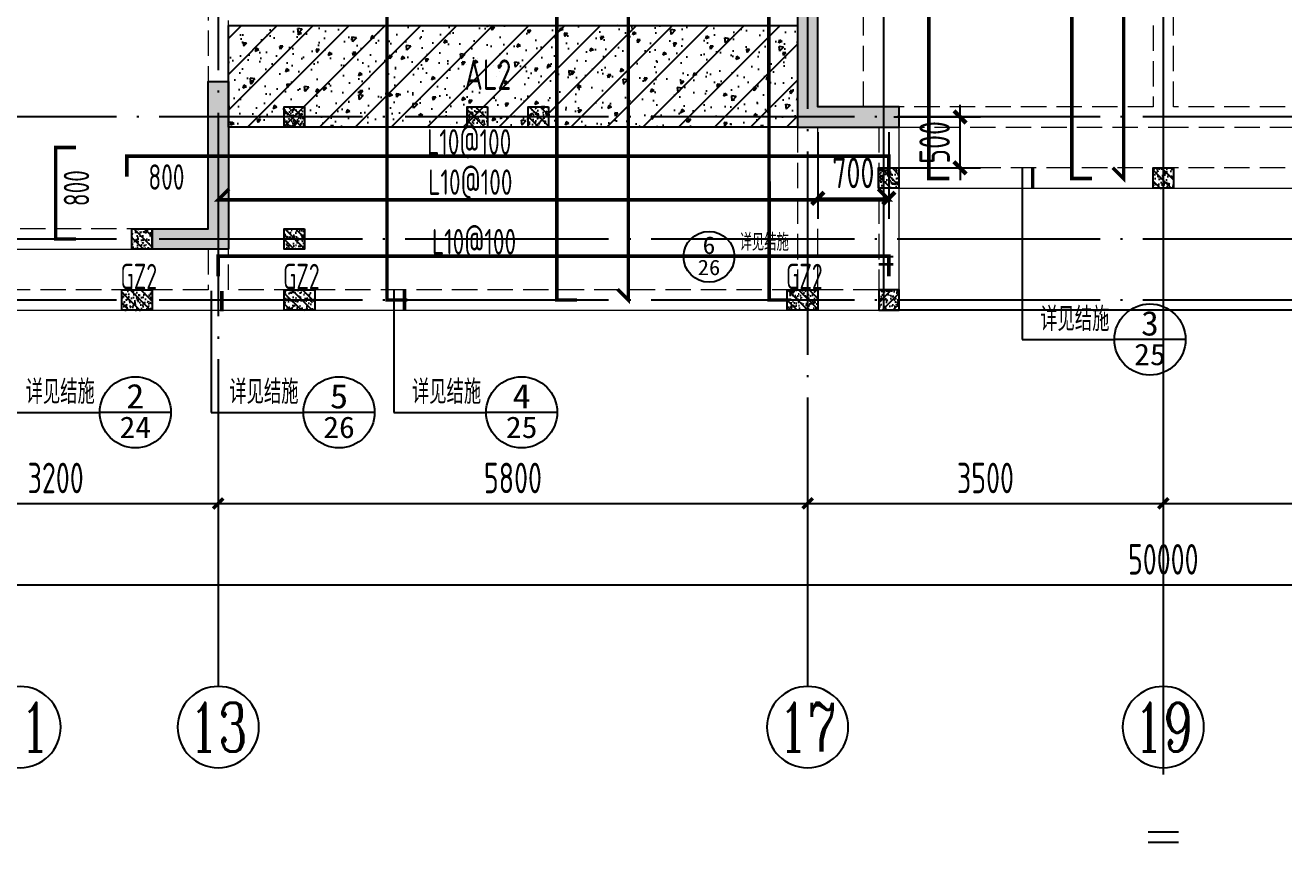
# Model space of a CAD drawing. Extents: x -1712635 to -854203, y -534641 to -21985.
# Drawn here: x -1233873 to -1221486, y -438464 to -430227 of the extents above; entities that cross this region are included whole.
import ezdxf
from ezdxf.enums import TextEntityAlignment as Align

# ---------------------------------------------------------------- set-up
doc = ezdxf.new("R2010")
doc.units = 0
doc.header["$LTSCALE"] = 1000
for name, pattern in [('CENTER', [8, 5, -1, 1, -1]), ('DASH', [0.35, 0.25, -0.1]), ('DASHED', [0.75, 0.5, -0.25]), ('DOTE', [2.4200000000000004, 2, -0.2, 0.02, -0.2])]:
    doc.linetypes.add(name, pattern=pattern)
doc.layers.get('0').update_dxf_attribs({"linetype": 'CONTINUOUS'})
doc.layers.get('Defpoints').update_dxf_attribs({"linetype": 'CONTINUOUS'})
for name, color, linetype in [('A-AXIS', 1, 'CONTINUOUS'), ('A-DOTE', 10, 'DOTE'), ('AXIS_NUM', 7, 'CONTINUOUS'), ('BEAM', 4, 'DASHED'), ('DIM_IDEN', 67, 'CONTINUOUS'), ('PUB_TEXT', 2, 'CONTINUOUS'), ('ROOF', 183, 'CONTINUOUS'), ('S-B板配筋', 6, 'CONTINUOUS'), ('S-B板配筋号', 7, 'CONTINUOUS'), ('S-L主梁线', 4, 'DASH'), ('S-Q墙填充', 252, 'CONTINUOUS'), ('S-Q墙实线', 6, 'CONTINUOUS'), ('S-Q墙标注', 3, 'CONTINUOUS'), ('S-Y一般标注', 3, 'CONTINUOUS'), ('S-构造柱', 212, 'CONTINUOUS'), ('S-构造柱编号', 130, 'CONTINUOUS'), ('TEXT', 2, 'CONTINUOUS'), ('THIN', 7, 'CONTINUOUS'), ('水平筋标注', 7, 'CONTINUOUS')]:
    doc.layers.add(name, color=color, linetype=linetype)
doc.layers.add('配箍校核', color=34, linetype='CONTINUOUS', plot=False)
doc.styles.add('_TCH_AXIS', font='COMPLEX', dxfattribs={"bigfont": 'GBCBIG'})
doc.styles.add('_TCH_LABEL', font='simhei.ttf')
doc.styles.add('TSSD_Axis', font='complex.shx', dxfattribs={"width": 0.7, "bigfont": 'hztxt.shx'})
doc.styles.add('TSSD_DIMENSION', font='Tssdeng.shx', dxfattribs={"width": 0.7, "bigfont": 'tssdchn.shx'})
doc.styles.add('TSSD_REIN', font='tssdeng.shx', dxfattribs={"width": 0.7, "height": 300, "bigfont": 'tssdchn.shx'})
doc.styles.add('结构文字', font='zstxt.shx', dxfattribs={"width": 0.7, "bigfont": 'zshz.shx'})
doc.dimstyles.new('STRUCK', dxfattribs={"dimtxt": 400, "dimasz": 121, "dimexe": 200, "dimexo": 150, "dimgap": 115, "dimtad": 1, "dimdec": 0, "dimdsep": 46, "dimtxsty": '结构文字', "dimblk": 'ARCHTICK', "dimcen": 400, "dimclrd": 3, "dimclre": 3, "dimclrt": 7, "dimadec": 0, "dimazin": 0, "dimtfac": 1, "dimtdec": 0, "dimtix": 1, "dimtmove": 2, "dimatfit": 3, "dimldrblk": '_DIMX', "dimfxl": 0, "dimtolj": 1, "dimtzin": 0, "dimarcsym": 0})
doc.dimstyles.new('TSSD_100_100', dxfattribs={"dimtxt": 300, "dimasz": 100, "dimexe": 100, "dimexo": 250, "dimgap": 100, "dimtad": 1, "dimdec": 0, "dimzin": 0, "dimdsep": 46, "dimtxsty": 'TSSD_DIMENSION', "dimblk": 'ARCHTICK', "dimcen": 0, "dimdle": 100, "dimclrt": 7, "dimadec": 0, "dimazin": 0, "dimtfac": 1, "dimtdec": 0, "dimtix": 1, "dimtmove": 2, "dimatfit": 3, "dimldrblk": 'ARCHTICK', "dimfxl": 0, "dimtolj": 1, "dimtzin": 0, "dimarcsym": 0})

# ---------------------------------------------------------------- blocks, each defined once
blk = doc.blocks.new('_ArchTick')
at = {"color": 0, "const_width": 0.35}
blk.add_lwpolyline([(-0.5, -0.5), (0.5, 0.5)], dxfattribs=at)
blk = doc.blocks.new('*D155')
at = {"layer": 'Defpoints', "color": 0}
for p in [(17100.00001477753, 3600.023631853284), (20300.00000831822, 3600.023631853284), (20300.00000831822, 2600.023631853284)]:
    blk.add_point(p, dxfattribs=at)
at = {"layer": 'S-Y一般标注', "color": 0, "lineweight": -2}
for p, q in [((17100.00001477753, 3350.023631853284), (17100.00001477753, 2500.023631853284)), ((20300.00000831822, 3350.023631853284), (20300.00000831822, 2500.023631853284)), ((17000.00001477753, 2600.023631853284), (20400.00000831822, 2600.023631853284))]:
    blk.add_line(p, q, dxfattribs=at)
at = {"layer": 'S-Y一般标注', "color": 0, "lineweight": -2, "xscale": 100, "yscale": 100, "zscale": 100, "rotation": 180}
blk.add_blockref('_ArchTick', (17100.00001477753, 2600.023631853284), dxfattribs=at)
at = {"layer": 'S-Y一般标注', "color": 0, "lineweight": -2, "xscale": 100, "yscale": 100, "zscale": 100}
blk.add_blockref('_ArchTick', (20300.00000831822, 2600.023631853284), dxfattribs=at)
at = {"layer": 'S-Y一般标注', "color": 7, "insert": (18700.00001154788, 2850.023631853284), "char_height": 300, "attachment_point": 5, "style": 'TSSD_DIMENSION'}
blk.add_mtext('\\A1;3200', dxfattribs=at)
blk = doc.blocks.new('ts_axno')
at = {"color": 0, "linetype": 'ByBlock', "lineweight": -2}
blk.add_circle((0, 0), 0.5, dxfattribs=at)
at = {"color": 0, "linetype": 'ByBlock', "lineweight": -2, "style": 'TSSD_Axis', "width": 0.7}
blk.add_attdef('A', text='', height=0.6, dxfattribs=at).set_placement((0, 0), align=Align.MIDDLE_CENTER)
blk = doc.blocks.new('*D156')
at = {"layer": 'Defpoints', "color": 0}
for p in [(20300.00000831811, 3600.023631853284), (26100.00001717388, 3600.023631853284), (26100.00001717388, 2600.023631853284)]:
    blk.add_point(p, dxfattribs=at)
at = {"layer": 'S-Y一般标注', "color": 0, "lineweight": -2}
for p, q in [((20300.00000831811, 3350.023631853284), (20300.00000831811, 2500.023631853284)), ((26100.00001717388, 3350.023631853284), (26100.00001717388, 2500.023631853284)), ((20200.00000831811, 2600.023631853284), (26200.00001717388, 2600.023631853284))]:
    blk.add_line(p, q, dxfattribs=at)
at = {"layer": 'S-Y一般标注', "color": 0, "lineweight": -2, "xscale": 100, "yscale": 100, "zscale": 100, "rotation": 180}
blk.add_blockref('_ArchTick', (20300.00000831811, 2600.023631853284), dxfattribs=at)
at = {"layer": 'S-Y一般标注', "color": 0, "lineweight": -2, "xscale": 100, "yscale": 100, "zscale": 100}
blk.add_blockref('_ArchTick', (26100.00001717388, 2600.023631853284), dxfattribs=at)
at = {"layer": 'S-Y一般标注', "color": 7, "insert": (23200.00001274599, 2850.023631853284), "char_height": 300, "attachment_point": 5, "style": 'TSSD_DIMENSION'}
blk.add_mtext('\\A1;5800', dxfattribs=at)
blk = doc.blocks.new('*D157')
at = {"layer": 'Defpoints', "color": 0}
for p in [(26100.00001717382, 3600.047255706566), (29600.00000762305, 3600.047255706566), (29600.00000762305, 2600.047255706566)]:
    blk.add_point(p, dxfattribs=at)
at = {"layer": 'S-Y一般标注', "color": 0, "lineweight": -2}
for p, q in [((26100.00001717382, 3350.047255706566), (26100.00001717382, 2500.047255706566)), ((29600.00000762305, 3350.047255706566), (29600.00000762305, 2500.047255706566)), ((26000.00001717382, 2600.047255706566), (29700.00000762305, 2600.047255706566))]:
    blk.add_line(p, q, dxfattribs=at)
at = {"layer": 'S-Y一般标注', "color": 0, "lineweight": -2, "xscale": 100, "yscale": 100, "zscale": 100, "rotation": 180}
blk.add_blockref('_ArchTick', (26100.00001717382, 2600.047255706566), dxfattribs=at)
at = {"layer": 'S-Y一般标注', "color": 0, "lineweight": -2, "xscale": 100, "yscale": 100, "zscale": 100}
blk.add_blockref('_ArchTick', (29600.00000762305, 2600.047255706566), dxfattribs=at)
at = {"layer": 'S-Y一般标注', "color": 7, "insert": (27850.00001239844, 2850.047255706566), "char_height": 300, "attachment_point": 5, "style": 'TSSD_DIMENSION'}
blk.add_mtext('\\A1;3500', dxfattribs=at)
blk = doc.blocks.new('*D162')
at = {"layer": 'Defpoints', "color": 0}
for p in [(4600.000008000119, 3600.047255706624), (54600.00000724586, 3600.047255706624), (54600.00000724586, 1800.047255706624)]:
    blk.add_point(p, dxfattribs=at)
at = {"layer": 'S-Y一般标注', "color": 0, "lineweight": -2}
for p, q in [((4600.000008000119, 3350.047255706624), (4600.000008000119, 1700.047255706624)), ((54600.00000724586, 3350.047255706624), (54600.00000724586, 1700.047255706624)), ((4500.000008000119, 1800.047255706624), (54700.00000724586, 1800.047255706624))]:
    blk.add_line(p, q, dxfattribs=at)
at = {"layer": 'S-Y一般标注', "color": 0, "lineweight": -2, "xscale": 100, "yscale": 100, "zscale": 100, "rotation": 180}
blk.add_blockref('_ArchTick', (4600.000008000119, 1800.047255706624), dxfattribs=at)
at = {"layer": 'S-Y一般标注', "color": 0, "lineweight": -2, "xscale": 100, "yscale": 100, "zscale": 100}
blk.add_blockref('_ArchTick', (54600.00000724586, 1800.047255706624), dxfattribs=at)
at = {"layer": 'S-Y一般标注', "color": 7, "insert": (29600.00000762299, 2050.047255706624), "char_height": 300, "attachment_point": 5, "style": 'TSSD_DIMENSION'}
blk.add_mtext('\\A1;50000', dxfattribs=at)
blk = doc.blocks.new('*D165')
at = {"layer": 'Defpoints', "color": 0}
for p in [(29600.00000762305, 3600.047255706624), (33099.99999807205, 3600.047255706624), (33099.99999807205, 2600.047255706624)]:
    blk.add_point(p, dxfattribs=at)
at = {"layer": 'S-Y一般标注', "color": 0, "lineweight": -2}
for p, q in [((29600.00000762305, 3350.047255706624), (29600.00000762305, 2500.047255706624)), ((33099.99999807205, 3350.047255706624), (33099.99999807205, 2500.047255706624)), ((29500.00000762305, 2600.047255706624), (33199.99999807205, 2600.047255706624))]:
    blk.add_line(p, q, dxfattribs=at)
at = {"layer": 'S-Y一般标注', "color": 0, "lineweight": -2, "xscale": 100, "yscale": 100, "zscale": 100, "rotation": 180}
blk.add_blockref('_ArchTick', (29600.00000762305, 2600.047255706624), dxfattribs=at)
at = {"layer": 'S-Y一般标注', "color": 0, "lineweight": -2, "xscale": 100, "yscale": 100, "zscale": 100}
blk.add_blockref('_ArchTick', (33099.99999807205, 2600.047255706624), dxfattribs=at)
at = {"layer": 'S-Y一般标注', "color": 7, "insert": (31350.00000284755, 2850.047255706624), "char_height": 300, "attachment_point": 5, "style": 'TSSD_DIMENSION'}
blk.add_mtext('\\A1;3500', dxfattribs=at)
blk = doc.blocks.new('20210807.15312078')
at = {"layer": 'S-Q墙填充'}
h = blk.add_hatch(color=252, dxfattribs=at)
h.dxf.hatch_style = 1
h.paths.add_polyline_path([(82415.6305625411, 58639.56326657833), (83315.62941790375, 58639.56326657833), (83415.62943564172, 58639.56326657833), (83415.62943564172, 58839.56326657833), (83315.62941790375, 58839.56326657833), (82615.6305625411, 58839.56326657833), (82615.6305625411, 60289.56320904681), (82415.6305625411, 60289.56320904681)])
h = blk.add_hatch(color=252, dxfattribs=at)
h.dxf.hatch_style = 1
h.paths.add_polyline_path([(76815.60602115505, 57439.55582079277), (76065.61799484552, 57439.55582079277), (76065.61799484552, 57639.55582079277), (76615.60602115505, 57639.55582079277), (76615.60602115505, 58739.56326657833), (76615.60602115505, 59089.55576326206), (76815.60602115505, 59089.55576326206), (76815.60602115505, 58739.56326657833)])
at = {"layer": 'S-L主梁线', "linetype": 'DASH', "lineweight": 18}
for p, q in [((85915.62979488671, 63139.56509354766), (85915.62979488671, 58839.56327996231)), ((86115.62979488671, 58839.56327996231), (86115.62979488671, 63139.56509354766)), ((76615.63039880645, 60639.56335872287), (76615.62962410835, 59089.56979606816)), ((76815.62962311678, 59089.54173045614), (76815.63039880645, 60639.56328613753)), ((85915.62979488671, 58839.56327996231), (83415.62943564172, 58839.56326630522)), ((88615.65375817058, 58839.56326630522), (86115.62979488671, 58839.56327996231)), ((82415.63049986758, 58639.56326657833), (82415.62949719481, 57039.72739750842)), ((82615.62949718206, 57039.70701722617), (82615.63049986764, 58639.56326657833)), ((83215.62941790375, 58639.56326657833), (83215.62941790375, 57039.58472316212)), ((83415.62943564172, 58639.5632668515), (86015.629795433, 58639.56328105487)), ((86015.62979434044, 58639.56328105487), (88615.65375817058, 58639.5632668515)), ((88615.64851682661, 58239.56326685149), (83415.62943564172, 58239.5632668515)), ((76065.61799484552, 57639.55582079277), (73615.653763901, 57639.55583084727)), ((76615.62959261352, 57439.55582079277), (76615.6294667161, 57039.72739750842)), ((76815.62946671605, 57039.72739750842), (76815.62959261352, 57439.55582079277)), ((76615.6294667161, 57039.72739750842), (70415.65373553225, 57039.72739750842)), ((82415.62949719481, 57039.72739750842), (76815.62946671605, 57039.72739750842)), ((83215.62941790375, 57039.58472316212), (82615.62949718206, 57039.70701722617))]:
    blk.add_line(p, q, dxfattribs=at)
at = {"layer": 'S-L主梁线', "linetype": 'ByBlock', "lineweight": 18}
for p, q in [((83415.62941790375, 56839.54395431429), (83415.62941790375, 58639.56326657833)), ((83415.62941790375, 58039.56326685152), (88615.64589615463, 58039.56326685149)), ((73515.65376344402, 57439.5558317613), (76065.61799484552, 57439.55582124979)), ((64515.65376838998, 56839.72739750842), (82515.62943452134, 56839.72739750842)), ((82515.60905217504, 56839.72739958562), (83415.62941790375, 56839.54395431429))]:
    blk.add_line(p, q, dxfattribs=at)
at = {"layer": 'S-L主梁线', "linetype": 'DASH', "lineweight": 18}
for points in [[(83065.62451532134, 58839.56198711222), (83065.91601746783, 63139.56509354766)], [(83265.62451586765, 58839.56326657833), (83265.62648940078, 63139.56380252869)]]:
    blk.add_lwpolyline(points, dxfattribs=at)
at = {"layer": 'S-Q墙实线'}
for points in [[(82415.6305625411, 58639.56326657833), (83315.62941790375, 58639.56326657833), (83415.62943564172, 58639.56326657833), (83415.62943564172, 58839.56326657833), (83315.62941790375, 58839.56326657833), (82615.6305625411, 58839.56326657833), (82615.6305625411, 60289.56320904681), (82415.6305625411, 60289.56320904681)], [(76815.60602115505, 57439.55582079277), (76065.61799484552, 57439.55582079277), (76065.61799484552, 57639.55582079277), (76615.60602115505, 57639.55582079277), (76615.60602115505, 58739.56326657833), (76615.60602115505, 59089.55576326206), (76815.60602115505, 59089.55576326206), (76815.60602115505, 58739.56326657833)]]:
    blk.add_lwpolyline(points, close=True, dxfattribs=at)
blk = doc.blocks.new('20210730.02141516')
at = {"layer": 'S-构造柱'}
h = blk.add_hatch(dxfattribs=at)
h.set_pattern_fill('ARMORED', color=256, scale=15, angle=-90.00000000000001, style=0)
h.set_pattern_definition([(320, (-154189.4087994955, 3278673.453847362), (-9.412820247389286, -107.589027390113), [11.25, -123.75]), (265, (-154189.4087994955, 3278673.453847362), (112.8288200550018, 20.81270004194998), [9, -99]), (10.45139999999996, (-154190.1932004951, 3278664.488095364), (103.415931309143, -86.77640725710324), [9.561028499999967, -105.1713167999997]), (316.1842, (-154159.4087994955, 3278673.453847362), (-24.82785214935274, -160.0861572938467), [16.875, -185.625]), (6.635599999999986, (-154161.477795545, 3278660.113335611), (146.1176806350662, -140.1994058323055), [14.34154319999972, -157.7569499999956]), (261.1841999999999, (-154159.4087994955, 3278673.453847362), (146.1177901387987, -140.1992917700441), [13.49999999999973, -148.4999999999956]), (290.9999999999999, (-154166.9087994955, 3278658.453847362), (-60.39283359980084, -89.53605781776923), [11.25, -123.75]), (236, (-154166.9087994955, 3278658.453847362), (108.772506757028, -36.49729978823728), [8.999999999999998, -98.99999999999999]), (341.4514, (-154171.941540394, 3278650.992512414), (48.37957450649284, -126.0333942872235), [9.5610285, -105.1713168]), (307.5, (-154189.4087994955, 3278673.453847362), (49.93407807469672, -1.823978297593609), [0, -97.79999999999875, 0, -100.4999999999987, 0, -99.37499999999875]), (277.5, (-154189.4087994955, 3278673.453847362), (59.16175678235403, -39.46043061632231), [0, -57.29999999999999, 0, -95.54999999999998, 0, -37.87499999999999]), (237.5, (-154189.4087994955, 3278706.903847361), (-3.383230760156985, -80.07336542586137), [0, -37.5, 0, -117, 0, -155.25]), (227.5, (-154189.4087994955, 3278721.903847361), (15.01574734984763, -87.47792540135794), [0, -48.75, 0, -77.69999999999999, 0, -110.25]), (315, (-154189.4087994955, 3278673.453847362), (53.03300858899107, 53.03300858899105), [])])
h.paths.add_polyline_path([(199.9996630134992, 200), (199.9996630134992, 0), (0, 4.656612873077393e-09), (0, 200.0000000046566)])
blk.add_lwpolyline([(199.9996630134992, 200), (199.9996630134992, 0), (0, 4.656612873077393e-09), (0, 200.0000000046566)], close=True, dxfattribs=at)
blk = doc.blocks.new('20210809.18224761')
at = {"layer": 'S-构造柱'}
h = blk.add_hatch(dxfattribs=at)
h.set_pattern_fill('ARMORED', color=256, scale=15, angle=-90.00000000000001, style=0)
h.set_pattern_definition([(320, (-154189.4087994955, 3278673.453847362), (-9.412820247389286, -107.589027390113), [11.25, -123.75]), (265, (-154189.4087994955, 3278673.453847362), (112.8288200550018, 20.81270004194998), [9, -99]), (10.45139999999996, (-154190.1932004951, 3278664.488095364), (103.415931309143, -86.77640725710324), [9.561028499999967, -105.1713167999997]), (316.1842, (-154159.4087994955, 3278673.453847362), (-24.82785214935274, -160.0861572938467), [16.875, -185.625]), (6.635599999999986, (-154161.477795545, 3278660.113335611), (146.1176806350662, -140.1994058323055), [14.34154319999972, -157.7569499999955]), (261.1841999999999, (-154159.4087994955, 3278673.453847362), (146.1177901387987, -140.1992917700441), [13.49999999999972, -148.4999999999956]), (290.9999999999999, (-154166.9087994955, 3278658.453847362), (-60.39283359980084, -89.53605781776923), [11.25, -123.75]), (236, (-154166.9087994955, 3278658.453847362), (108.772506757028, -36.49729978823728), [8.999999999999998, -98.99999999999999]), (341.4514, (-154171.941540394, 3278650.992512414), (48.37957450649284, -126.0333942872235), [9.5610285, -105.1713168]), (307.5, (-154189.4087994955, 3278673.453847362), (49.93407807469672, -1.823978297593609), [0, -97.79999999999875, 0, -100.4999999999987, 0, -99.37499999999875]), (277.5, (-154189.4087994955, 3278673.453847362), (59.16175678235403, -39.46043061632231), [0, -57.29999999999999, 0, -95.54999999999998, 0, -37.87499999999999]), (237.5, (-154189.4087994955, 3278706.903847361), (-3.383230760156985, -80.07336542586137), [0, -37.5, 0, -117, 0, -155.25]), (227.5, (-154189.4087994955, 3278721.903847361), (15.01574734984763, -87.47792540135794), [0, -48.75, 0, -77.69999999999999, 0, -110.25]), (315, (-154189.4087994955, 3278673.453847362), (53.03300858899107, 53.03300858899105), [])])
h.paths.add_polyline_path([(299.9996630134992, 200), (299.9996630134992, 0), (0, 4.656612873077393e-09), (0, 200.0000000046566)])
blk.add_lwpolyline([(299.9996630134992, 200), (299.9996630134992, 0), (0, 4.656612873077393e-09), (0, 200.0000000046566)], close=True, dxfattribs=at)
blk = doc.blocks.new('20210809.18235135')
at = {"layer": '配箍校核'}
blk.add_blockref('20210809.18224761', (11.94207883096533, 0), dxfattribs=at)
at = {"layer": 'S-构造柱编号', "color": 2, "linetype": 'ByBlock', "style": 'TSSD_REIN', "width": 0.65}
blk.add_text('GZ2', height=250, dxfattribs=at).set_placement((0, 206.3657982495497, 5.282134110142623e-09))
blk = doc.blocks.new('*D411')
at = {"layer": 'Defpoints', "color": 0}
for p in [(-193158.6492656765, 202188.6346336141), (-192458.6281804733, 202188.6346336142), (-193158.6492656765, 201388.6346336142)]:
    blk.add_point(p, dxfattribs=at)
at = {"layer": 'S-Q墙标注', "color": 3, "lineweight": -2}
for p, q in [((-193158.6492656765, 202038.6346336141), (-193158.6492656765, 201188.6346336142)), ((-192458.6281804733, 202038.6346336142), (-192458.6281804733, 201188.6346336142)), ((-192458.6281804733, 201388.6346336142), (-193158.6492656765, 201388.6346336142))]:
    blk.add_line(p, q, dxfattribs=at)
at = {"layer": 'S-Q墙标注', "color": 3, "lineweight": -2, "xscale": 121, "yscale": 121, "zscale": 121, "rotation": 180}
blk.add_blockref('_ArchTick', (-193158.6492656765, 201388.6346336142), dxfattribs=at)
at = {"layer": 'S-Q墙标注', "color": 3, "lineweight": -2, "xscale": 121, "yscale": 121, "zscale": 121}
blk.add_blockref('_ArchTick', (-192458.6281804733, 201388.6346336142), dxfattribs=at)
at = {"layer": 'S-Q墙标注', "color": 7, "insert": (-192808.6387230749, 201638.6346336142), "char_height": 300, "attachment_point": 5, "style": 'TSSD_REIN'}
blk.add_mtext('\\A1;700', dxfattribs=at)
blk = doc.blocks.new('_DIMX')
blk.add_line((-150, 0), (150, 0))
at = {"const_width": 50}
blk.add_lwpolyline([(-70, -70), (70, 70)], dxfattribs=at)
blk = doc.blocks.new('*D414')
at = {"layer": 'Defpoints', "color": 0}
for p in [(-192558.6399752183, 202188.7929446579), (-191758.650216354, 202188.7929446579), (-192558.650216354, 201688.7925457329)]:
    blk.add_point(p, dxfattribs=at)
at = {"layer": 'S-Q墙标注', "color": 3, "lineweight": -2}
for p, q in [((-191758.650216354, 202188.7929446579), (-191758.650216354, 202309.7929446579)), ((-192408.6399752183, 202188.7929446579), (-191558.650216354, 202188.7929446579)), ((-191758.650216354, 201688.7925457329), (-191758.650216354, 202188.7929446579)), ((-192408.650216354, 201688.7925457329), (-191558.650216354, 201688.7925457329)), ((-191758.650216354, 201688.7925457329), (-191758.650216354, 201567.7925457329))]:
    blk.add_line(p, q, dxfattribs=at)
at = {"layer": 'S-Q墙标注', "color": 3, "lineweight": -2, "xscale": 121, "yscale": 121, "zscale": 121}
for p, rotation in [((-191758.650216354, 202188.7929446579), 270), ((-191758.650216354, 201688.7925457329), 90)]:
    blk.add_blockref('_ArchTick', p, dxfattribs=dict(at, rotation=rotation))
at = {"layer": 'S-Q墙标注', "color": 7, "insert": (-192008.6502163541, 201938.7927451954), "char_height": 300, "attachment_point": 5, "rotation": 90, "style": 'TSSD_REIN'}
blk.add_mtext('\\A1;500', dxfattribs=at)
blk = doc.blocks.new('20210811.10024340')
at = {"layer": 'DIM_IDEN'}
for p, q in [((25925.96644794735, 3804.627072919917), (25925.96644905283, 2116.204595517367)), ((23095.55608926788, 2929.94730507693), (22595.55608926788, 2929.94730507693)), ((24211.929144756, 2929.94730507693), (23095.55608926788, 2929.94730507693)), ((24658.71491232567, 2929.947305897076), (24211.929144756, 2929.94730507693)), ((19742.86101152709, 2604.63441437966), (19742.8610131831, 1400.007536805817)), ((17945.68695081747, 2594.625766113808), (17945.68695238419, 1400.006940220774)), ((25925.96644905283, 2116.204595517367), (26834.98276729517, 2116.204595517367)), ((27534.98276729517, 2116.204595517367), (26834.98276729517, 2116.204595517367)), ((15940.84687348509, 1400.000000010012), (16849.86319172744, 1400.000000010012)), ((17549.86319172744, 1400.000000010012), (16849.86319172744, 1400.000000010012)), ((17945.68695238419, 1400.006940220774), (18854.70327062654, 1400.006940220774)), ((19554.70327062654, 1400.006940220774), (18854.70327062654, 1400.006940220774)), ((19742.8610131831, 1400.007536805817), (20651.87733142545, 1400.007536805817)), ((21351.87733142545, 1400.007536805817), (20651.87733142545, 1400.007536805817))]:
    blk.add_line(p, q, dxfattribs=at)
for points, const_width in [([(26030.96644794735, 3804.62707298866), (26030.96644807827, 3604.664489693358)], 35), ([(24658.71491246334, 2854.947305897076), (24515.88449582389, 2854.947305634909)], 25), ([(18050.68695081747, 2594.625766187091), (18050.68695095705, 2394.663182891789)], 35), ([(19847.86101152709, 2604.634414456785), (19847.86101167397, 2404.671831161482)], 35)]:
    blk.add_lwpolyline(points, dxfattribs=dict(at, const_width=const_width))
for centre, radius in [((22845.55608926788, 2929.94730507693), 250), ((27184.98276729517, 2116.204595517367), 350), ((17199.86319172744, 1400.000000010012), 350), ((19204.70327062654, 1400.006940220774), 350), ((21001.87733142545, 1400.007536805817), 350)]:
    blk.add_circle(centre, radius, dxfattribs=at)
at = {"layer": 'PUB_TEXT', "style": '_TCH_LABEL'}
for s, height, width, p, p2 in [('6', 172.6300107763753, 1.011363636363664, (22782.78153989465, 2957.691462633258), (22908.33063864111, 2957.691462633258)), ('26', 151.4027640285286, 1.017142857142832, (22734.81578186416, 2749.45156983909), (22956.2963966716, 2749.45156983909)), ('3', 241.8162642142218, 1.005649717514153, (27097.54637797477, 2155.039074084605), (27272.41915661557, 2155.039074084605)), ('25', 211.5903091263542, 1.02298850574714, (27029.33012609877, 1863.856786415097), (27340.63540849157, 1863.856786415097)), ('2', 241.4072383518289, 1.02298850574713, (17111.06972474745, 1438.856878836406), (17288.65665870742, 1438.856878836406)), ('5', 241.2666258450344, 1.028901734104048, (19115.44856511161, 1438.871540918364), (19293.95797614146, 1438.871540918364)), ('4', 241.1238055665921, 1.034883720930215, (20912.15684563323, 1438.879991762049), (21091.59781721767, 1438.879991762049)), ('24', 212.3330158820633, 1.011363636363644, (17045.43918017684, 1146.963746942056), (17354.28720327803, 1146.963746942056)), ('26', 211.96386963994, 1.017142857142856, (19049.66684026132, 1147.312910887762), (19359.73970099175, 1147.312910887762)), ('25', 211.5903091263542, 1.022988505747116, (20846.22469022905, 1147.659727703547), (21157.52997262184, 1147.659727703547))]:
    blk.add_text(s, height=height, dxfattribs=dict(at, width=width)).set_placement(p, p2, align=Align.FIT)
at = {"layer": 'PUB_TEXT', "style": '_TCH_AXIS'}
for height, p in [(168.7943262411347, (23145.60608926788, 2989.305815715226)), (236.3120567375886, (26105.49787367815, 2199.30651041097)), (236.3120567375886, (16120.37829811042, 1483.101914903615)), (236.3120567375886, (18125.21837700951, 1483.108855114377)), (236.3120567375886, (19922.39243780843, 1483.10945169942))]:
    blk.add_text('详见结施', height=height, dxfattribs=at).set_placement(p)
blk = doc.blocks.new('20210726.16395156')
at = {"layer": 'A-AXIS'}
for p, q in [((20300.00000831811, 3600.023631853284), (20300.00000831811, 800.0236318532843)), ((26100.00001717382, 3600.047255706566), (26100.00001717382, 800.0472557065659)), ((29600.00000762305, 3600.047255706741), (29600.00000762305, 800.0472557067405))]:
    blk.add_line(p, q, dxfattribs=at)
at = {"layer": 'A-DOTE'}
for p, q in [((29600.00000762293, 18249.92988687142), (29600.00000762293, 3600.047255706566)), ((20299.78309788462, 13700.04725528695), (20300.00000781077, 3600.047255706566)), ((26100.00001717382, 10900.04724739329), (26100.00001717382, 3600.047255706566)), ((55600.00000724575, 6400.047247147886), (3600.000008000119, 6400.047247147886)), ((55600.00000724569, 5200.047255706508), (3600.000008000119, 5200.047255706508)), ((55600.00000724569, 4600.047255706508), (3600.000008000119, 4600.047255706624))]:
    blk.add_line(p, q, dxfattribs=at)
at = {"layer": 'A-AXIS'}
ref = blk.add_blockref('ts_axno', (18350.00000321825, 400.0564837741476), dxfattribs=dict(at, xscale=-800, yscale=800, zscale=800, rotation=180))
ref.add_attrib('5', '11', dxfattribs={"layer": 'AXIS_NUM', "height": 480, "style": 'TSSD_Axis', "width": 0.7}).set_placement((18350.00000321825, 400.0564837741476), align=Align.MIDDLE_CENTER)
ref = blk.add_blockref('ts_axno', (20300.00000831811, 400.0236318532843), dxfattribs=dict(at, xscale=-800, yscale=800, zscale=800, rotation=180))
ref.add_attrib('8', '13', dxfattribs={"layer": 'AXIS_NUM', "height": 480, "style": 'TSSD_Axis', "width": 0.7}).set_placement((20300.00000831811, 400.0236318532843), align=Align.MIDDLE_CENTER)
ref = blk.add_blockref('ts_axno', (26100.00001717382, 400.0472557065659), dxfattribs=dict(at, xscale=-800, yscale=800, zscale=800, rotation=180))
ref.add_attrib('10', '17', dxfattribs={"layer": 'AXIS_NUM', "height": 480, "style": 'TSSD_Axis', "width": 0.7}).set_placement((26100.00001717382, 400.0472557065659), align=Align.MIDDLE_CENTER)
ref = blk.add_blockref('ts_axno', (29600.00000762305, 400.0472557067405), dxfattribs=dict(at, xscale=-800, yscale=800, zscale=800, rotation=180))
ref.add_attrib('13', '19', dxfattribs={"layer": 'AXIS_NUM', "height": 480, "style": 'TSSD_Axis', "width": 0.7}).set_placement((29600.00000762305, 400.0472557067405), align=Align.MIDDLE_CENTER)
at = {"layer": 'S-Y一般标注'}
for base, p1, p2, picture, middle in [((54600.00000724586, 1800.047255706624), (4600.000008000119, 3600.047255706624), (54600.00000724586, 3600.047255706624), '*D162', (29600.00000762299, 2050.047255706624)), ((20300.00000831822, 2600.023631853284), (17100.00001477753, 3600.023631853284), (20300.00000831822, 3600.023631853284), '*D155', (18700.00001154788, 2850.023631853284)), ((26100.00001717388, 2600.023631853284), (20300.00000831811, 3600.023631853284), (26100.00001717388, 3600.023631853284), '*D156', (23200.00001274599, 2850.023631853284)), ((29600.00000762305, 2600.047255706566), (26100.00001717382, 3600.047255706566), (29600.00000762305, 3600.047255706566), '*D157', (27850.00001239844, 2850.047255706566)), ((33099.99999807205, 2600.047255706624), (29600.00000762305, 3600.047255706624), (33099.99999807205, 3600.047255706624), '*D165', (31350.00000284755, 2850.047255706624))]:
    dim = blk.add_linear_dim(base=base, p1=p1, p2=p2, dimstyle='TSSD_100_100', dxfattribs=at)
    dim.commit()
    dim.dimension.update_dxf_attribs({"geometry": picture, "text_midpoint": middle})
blk = doc.blocks.new('20210810.19131159')
at = {"layer": 'S-Q墙标注'}
for base, p1, p2, angle, picture, middle in [((110707.2979908498, 55273.80835044209), (109907.2979908498, 54773.80795151705), (109907.3082319855, 55273.80835044209), 90, '*D414', (110457.2979908497, 55023.80815097954)), ((109307.2989415273, 54473.65003939834), (110007.3200267305, 55273.65003939834), (109307.2989415273, 55273.65003939829), 180, '*D411', (109657.3094841289, 54723.65003939834))]:
    dim = blk.add_linear_dim(base=base, p1=p1, p2=p2, angle=angle, dimstyle='STRUCK', override={"dimtxt": 300, "dimgap": 100, "dimtxsty": 'TSSD_REIN'}, dxfattribs=at)
    dim.commit()
    dim.dimension.update_dxf_attribs({"geometry": picture, "text_midpoint": middle, "insert": (302465.9482072038, -146914.9845942158)})

msp = doc.modelspace()

# ---------------------------------------------------------------- hatches: boundary and pattern name
at = {"layer": 'BEAM', "linetype": 'ByBlock'}
h = msp.add_hatch(dxfattribs=at)
h.set_pattern_fill('ARMORED', color=252, scale=50, angle=180, style=0)
h.set_pattern_definition([(229.9999999999999, (-1449543.993015318, 1483191.488568281), (-358.6300913003767, 31.37606749129769), [37.49999999999989, -412.4999999999991]), (175, (-1449543.993015318, 1483191.488568281), (69.37566680649986, -376.0960668500059), [30, -330]), (280.4514, (-1449573.878855318, 1483194.103238281), (-289.2546908570109, -344.7197710304767), [31.87009499999979, -350.5710559999966]), (226.1842, (-1449543.993015318, 1483091.488568281), (-533.6205243128222, 82.75950716450924), [56.25, -618.75]), (276.6356, (-1449588.461387819, 1483098.385221781), (-467.3313527743519, -487.0589354502206), [47.80514399999952, -525.8564999999923]), (171.1842, (-1449543.993015318, 1483091.488568281), (-467.3309725668138, -487.0593004626621), [44.99999999999958, -494.9999999999966]), (201, (-1449593.993015318, 1483116.488568281), (-298.4535260592307, 201.3094453326695), [37.5, -412.5]), (145.9999999999999, (-1449593.993015318, 1483116.488568281), (-121.657665960791, -362.5750225234265), [30, -329.9999999999999]), (251.4514, (-1449618.864131819, 1483133.264371281), (-420.1113142907451, -161.265248354976), [31.87009499999979, -350.5710559999966]), (217.5, (-1449543.993015318, 1483191.488568281), (-6.079927658645395, -166.4469269156558), [0, -325.9999999999995, 0, -334.9999999999995, 0, -331.2499999999995]), (187.5, (-1449543.993015318, 1483191.488568281), (-131.5347687210744, -197.2058559411801), [0, -191, 0, -318.5, 0, -126.25]), (147.4999999999999, (-1449432.493015318, 1483191.488568281), (-266.9112180862045, 11.27743586719), [0, -124.9999999999998, 0, -389.9999999999991, 0, -517.4999999999983]), (137.5, (-1449382.493015318, 1483191.488568281), (-291.5930846711931, -50.0524911661587), [0, -162.4999999999997, 0, -258.9999999999995, 0, -367.4999999999995]), (225, (-1449543.993015318, 1483191.488568281), (176.7766952966368, -176.7766952966369), [])])
h.paths.add_polyline_path([(-1226272.859067166, -431229.8144982276), (-1231872.85991409, -431229.813664606), (-1231872.85991409, -430229.813664606), (-1226272.859067166, -430229.8144982276)])

# ---------------------------------------------------------------- linework, layer by layer
msp.add_lwpolyline([(-1226272.859067166, -431229.8144982276), (-1231872.85991409, -431229.813664606), (-1231872.85991409, -430229.813664606), (-1226272.859067166, -430229.8144982276)], close=True, dxfattribs=at)
at = {"layer": 'S-B板配筋', "lineweight": 35, "const_width": 35}
for points in [[(-1230112.445377109, -432929.659695149), (-1230312.445377109, -432929.6596683541), (-1230312.444948391, -422829.8237854187), (-1230112.444948391, -422829.8238122136)], [(-1226350.339933358, -432929.659695149), (-1226550.339933358, -432929.6596683541), (-1226566.604252751, -422829.8237856213), (-1226366.604252751, -422829.8238124162)], [(-1224779.707814081, -431735.661439418), (-1224979.707814081, -431735.6614126232), (-1224979.707546132, -422829.8237856213), (-1224779.707546132, -422829.8238124162)], [(-1223372.836023523, -431735.661439418), (-1223572.836023523, -431735.6614126231), (-1223572.835755574, -423829.8237791386), (-1223372.835755574, -423829.8238059335)], [(-1228441.521437099, -432929.659695149), (-1228641.521437099, -432929.6596683541), (-1228641.52100838, -426029.8219178812), (-1228441.52100838, -426029.8219446761)], [(-1228042.836038903, -432823.5935953163), (-1227936.770023151, -432929.6596139204), (-1227936.770023151, -426629.8219178812), (-1228042.836041756, -426735.8879336331)], [(-1223168.776396078, -431629.5954222401), (-1223062.7103789, -431735.661439418), (-1223062.7103789, -426629.8238057229), (-1223168.776396078, -426735.8898229009)], [(-1233372.82426458, -432329.8312134298), (-1233572.82426458, -432329.8311866349), (-1233572.824050221, -431429.8311866349), (-1233372.824050221, -431429.8312134298)], [(-1232872.836311247, -431715.3503000528), (-1232872.836311247, -431515.3503000528), (-1225372.81382198, -431515.3003639465), (-1225372.81382198, -431715.3003639465)], [(-1231866.770189894, -431837.694377546), (-1231972.836207072, -431943.760394724), (-1225372.825912188, -431943.7104586177), (-1225478.891929366, -431837.6444414397)], [(-1231972.797019975, -432697.4102931737), (-1231972.797019975, -432497.4102931737), (-1225372.761793243, -432497.4505579049), (-1225372.761793243, -432697.4505579049)]]:
    msp.add_lwpolyline(points, dxfattribs=at)
at = {"layer": 'THIN', "linetype": 'CENTER'}
msp.add_line((-1222672.824038456, -414597.0396251905), (-1222672.824038468, -438463.9685225303), dxfattribs=at)
at = {"layer": 'THIN'}
for p, q in [((-1222522.824038468, -438163.9685225303), (-1222822.824038468, -438163.9685225303)), ((-1222522.824038468, -438263.9685225303), (-1222822.824038468, -438263.9685225303))]:
    msp.add_line(p, q, dxfattribs=at)
at = {"layer": '水平筋标注'}
msp.add_lwpolyline([(-1227272.82408853, -423729.823738172), (-1218072.823988394, -423729.8237371545), (-1218072.824339067, -426529.8238135704), (-1219922.83684696, -426529.8219181807), (-1219922.83684696, -433029.6596142199), (-1225422.815097016, -433029.8238060854), (-1225422.812677559, -426529.8238136857), (-1227272.824088839, -426529.8238135704), (-1227272.834899075, -423729.8238140628), (-1225771.941622278, -423729.8238140628)], dxfattribs=at)

# ---------------------------------------------------------------- block references
at = {"layer": 'A-DOTE'}
msp.add_blockref('20210726.16395156', (-1252272.824046085, -437529.8710612205), dxfattribs=at)
at = {"layer": 'PUB_TEXT'}
msp.add_blockref('20210811.10024340', (-1249988.70852411, -435434.4508866172), dxfattribs=at)
at = {"layer": 'ROOF'}
for p in [(-1231322.747996539, -431229.8237305903), (-1229522.748333525, -431229.8237302253), (-1228922.841413988, -431229.8237302143), (-1225473.803316853, -431829.8237328462), (-1222772.841415408, -431829.8237447835), (-1232822.84112483, -432429.8317935704), (-1231322.841418083, -432429.8237383065)]:
    msp.add_blockref('20210730.02141516', p, dxfattribs=at)
at = {"layer": 'ROOF', "xscale": -1, "rotation": 4.61764226855621e-08}
msp.add_blockref('20210730.02141516', (-1225272.841443316, -433029.8327520263), dxfattribs=at)
at = {"layer": 'S-Q墙填充'}
msp.add_blockref('20210807.15312078', (-1308688.465935349, -489869.387011635), dxfattribs=at)
at = {"layer": 'S-Q墙标注'}
msp.add_blockref('20210810.19131159', (-1335380.144749447, -486403.6316965737), dxfattribs=at)
at = {"layer": '配箍校核'}
for p in [(-1232934.783203591, -433029.823805513), (-1231334.786886881, -433029.9884435361), (-1226384.787203038, -433029.9890538105)]:
    msp.add_blockref('20210809.18235135', p, dxfattribs=at)

# ---------------------------------------------------------------- texts
at = {"layer": 'S-B板配筋号', "style": 'TSSD_REIN', "width": 0.7}
for p in [(-1229917.419273828, -431499.8013606328), (-1229869.814286991, -432481.5081866331)]:
    msp.add_text('L10@100', height=250, dxfattribs=at).set_placement(p)
msp.add_text('800', height=250, rotation=449.9999920318234, dxfattribs=at).set_placement((-1233492.824103811, -431829.8311866349), align=Align.TOP_CENTER)
msp.add_text('800', height=250, dxfattribs=at).set_placement((-1232482.694961997, -431595.3503000528), align=Align.TOP_CENTER)
at = {"layer": 'S-B板配筋号', "color": 1, "style": 'TSSD_REIN', "width": 0.7}
msp.add_text('L10@100', height=250, dxfattribs=at).set_placement((-1229906.075728952, -431895.4192965174))
at = {"layer": 'TEXT', "color": 1, "style": 'TSSD_REIN', "width": 0.7}
msp.add_text('AL2', height=300, dxfattribs=at).set_placement((-1229088.137894357, -430863.6977634706, -2.60276073612241e-09), align=Align.RIGHT)

doc.saveas('drawing.dxf')
